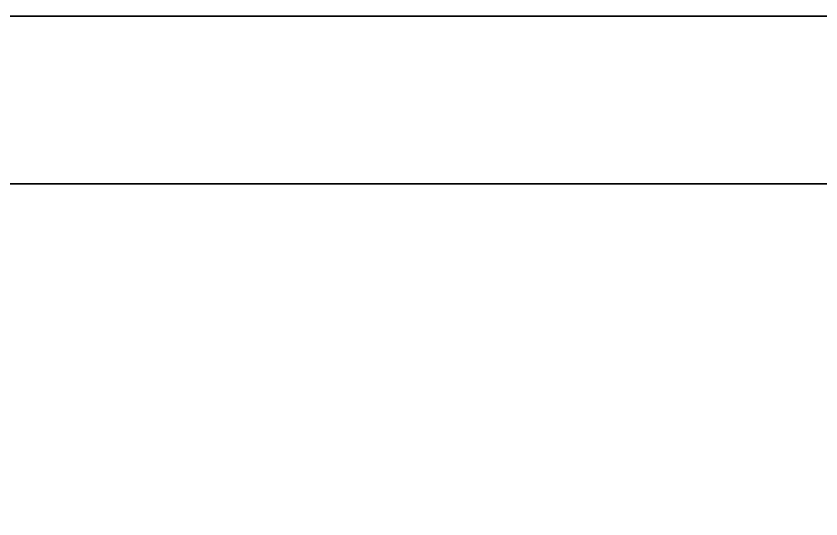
# Model space of a CAD drawing. Extents: x 0 to 5234, y -4951 to 0.
# Drawn here: x 4894.6 to 4981, y -4798.4 to -4744.5 of the extents above; entities that cross this region are included whole.
import ezdxf

# ---------------------------------------------------------------- set-up
doc = ezdxf.new("R2010")
doc.units = 0
doc.layers.add('LAYER0', color=7, linetype='CONTINUOUS')
doc.layers.add('LAYER128', color=7, linetype='CONTINUOUS')

msp = doc.modelspace()

# ---------------------------------------------------------------- linework, layer by layer
at = {"layer": 'LAYER0', "invisible_edges": 1}
for points in [[(5234, 0), (0, -4951), (0, 0), (5234, 0)], [(5234, -4951, 5), (0, 0, 5), (0, -4951, 5), (5234, -4951, 5)], [(0, 0, 5), (5234, -4951, 5), (5234, 0, 5), (0, 0, 5)], [(0, -4951), (5234, 0), (5234, -4951), (0, -4951)]]:
    msp.add_3dface(points, dxfattribs=at)
at = {"layer": 'LAYER128', "invisible_edges": 1}
for points in [[(5064, -4744.5, 5), (4484, -4744.5, 2355), (5064, -4744.5, 2355), (5064, -4744.5, 5)], [(4484, -4744.5, 2355), (5064, -4744.5, 5), (4484, -4744.5, 5), (4484, -4744.5, 2355)], [(5064, -4744.5, 5), (4484, -4762.5, 5), (4484, -4744.5, 5), (5064, -4744.5, 5)], [(4484, -4762.5, 5), (5064, -4744.5, 5), (5064, -4762.5, 5), (4484, -4762.5, 5)], [(5064, -4762.5, 2355), (4484, -4744.5, 2355), (4484, -4762.5, 2355), (5064, -4762.5, 2355)], [(4484, -4744.5, 2355), (5064, -4762.5, 2355), (5064, -4744.5, 2355), (4484, -4744.5, 2355)], [(4484, -4762.5, 5), (5064, -4762.5, 2355), (4484, -4762.5, 2355), (4484, -4762.5, 5)], [(5064, -4762.5, 2355), (4484, -4762.5, 5), (5064, -4762.5, 5), (5064, -4762.5, 2355)]]:
    msp.add_3dface(points, dxfattribs=at)

doc.saveas('drawing.dxf')
